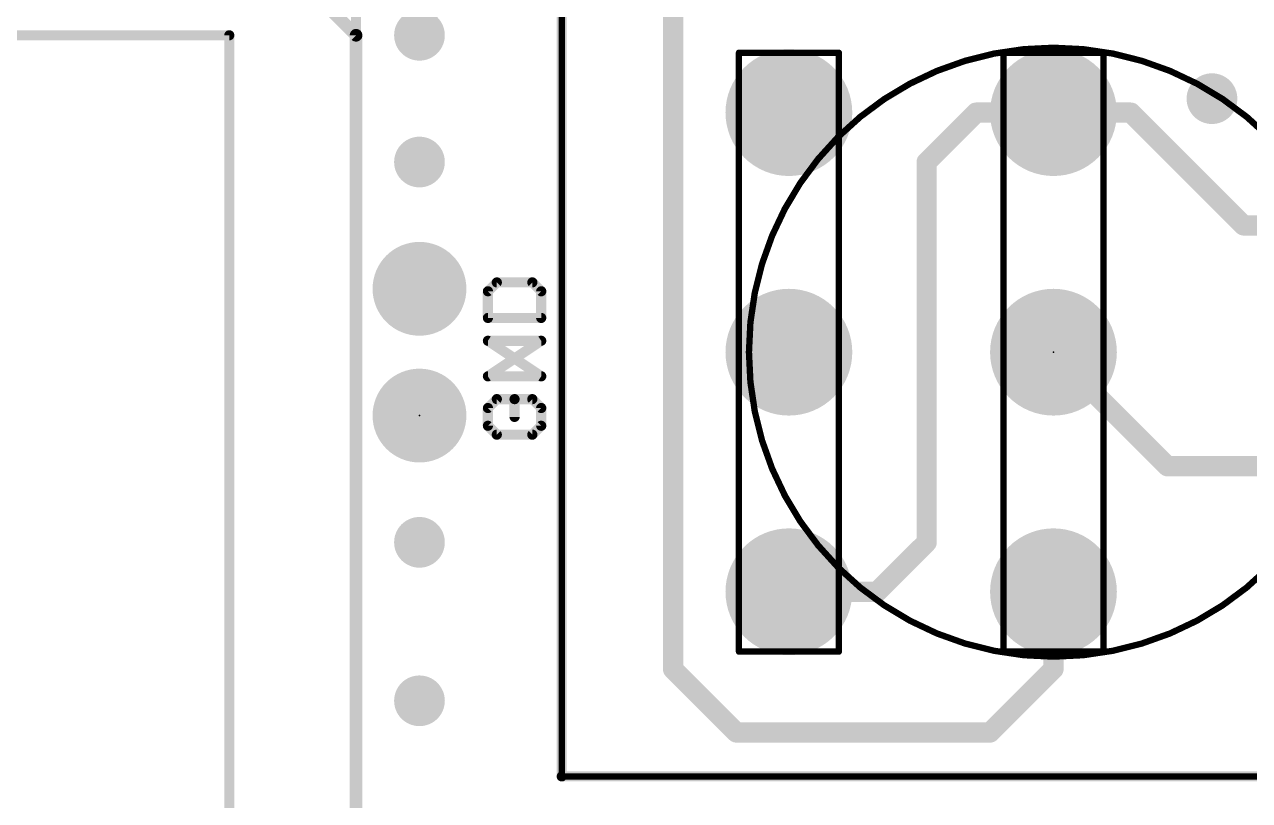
# Model space of a CAD drawing. Extents: x 0 to 108, y -11 to 121.
# Drawn here: x 46.7 to 71.24, y 2.45 to 18 of the extents above; entities that cross this region are included whole.
import ezdxf

# ---------------------------------------------------------------- set-up
doc = ezdxf.new("R2010")
doc.units = 0
for name, color, linetype in [('1', 12, 'CONTINUOUS'), ('17', 110, 'CONTINUOUS'), ('18', 110, 'CONTINUOUS'), ('20', 53, 'CONTINUOUS'), ('21', 41, 'CONTINUOUS'), ('22', 40, 'CONTINUOUS'), ('23', 53, 'CONTINUOUS'), ('51', 53, 'CONTINUOUS')]:
    doc.layers.add(name, color=color, linetype=linetype)

# ---------------------------------------------------------------- blocks, each defined once
blk = doc.blocks.new('RECT')
blk.add_solid([(-0.5, -0.5), (0.5, -0.5), (-0.5, 0.5), (0.5, 0.5)])
blk = doc.blocks.new('ROUNDP')
at = {"const_width": 0.5}
blk.add_lwpolyline([(0, -0.25, 1), (0, 0.25, 1), (0, -0.25)], format="xyb", dxfattribs=at)
blk = doc.blocks.new('ROUNDV')
at = {"const_width": 0.5}
blk.add_lwpolyline([(0, -0.25, 1), (0, 0.25, 1), (0, -0.25)], format="xyb", dxfattribs=at)

msp = doc.modelspace()

# ---------------------------------------------------------------- linework, layer by layer
at = {"layer": '1'}
for points, const_width in [([(50.8, 20.32), (53.34, 17.78)], 0.254), ([(59.69, 5.08), (59.69, 19.05)], 0.4064), ([(53.34, 17.78), (53.34, 0)], 0.254), ([(65.76, 16.23), (64.77, 15.24)], 0.4064), ([(67.31, 16.23), (65.76, 16.23)], 0.4064), ([(67.31, 16.23), (68.86, 16.23)], 0.4064), ([(68.86, 16.23), (71.12, 13.97)], 0.4064), ([(64.77, 7.62), (64.77, 15.24)], 0.4064), ([(71.12, 13.97), (77.47, 13.97)], 0.4064), ([(69.596, 9.144), (67.31, 11.43)], 0.4064), ([(74.549, 9.144), (69.596, 9.144)], 0.4064), ([(63.78, 6.63), (64.77, 7.62)], 0.4064), ([(62.01, 6.63), (63.78, 6.63)], 0.4064), ([(67.31, 6.63), (67.31, 5.08)], 0.4064), ([(60.96, 3.81), (59.69, 5.08)], 0.4064), ([(67.31, 5.08), (66.04, 3.81)], 0.4064), ([(66.04, 3.81), (60.96, 3.81)], 0.4064)]:
    msp.add_lwpolyline(points, dxfattribs=dict(at, const_width=const_width))
for points, const_width in [([(53.4035, 17.78, 1), (53.2765, 17.78)], 0.127), ([(53.2951, 17.7351, 1), (53.3849, 17.8249)], 0.127), ([(65.76, 16.3316, 1), (65.76, 16.1284)], 0.2032), ([(65.8318, 16.1582, 1), (65.6882, 16.3018)], 0.2032), ([(67.31, 16.3316, 1), (67.31, 16.1284)], 0.2032), ([(67.31, 16.1284, 1), (67.31, 16.3316)], 0.2032), ([(68.9318, 16.3018, 1), (68.7882, 16.1582)], 0.2032), ([(68.86, 16.1284, 1), (68.86, 16.3316)], 0.2032), ([(64.8716, 15.24, 1), (64.6684, 15.24)], 0.2032), ([(64.6982, 15.3118, 1), (64.8418, 15.1682)], 0.2032), ([(71.12, 14.0716, 1), (71.12, 13.8684)], 0.2032), ([(71.0482, 13.8982, 1), (71.1918, 14.0418)], 0.2032), ([(67.3818, 11.5018, 1), (67.2382, 11.3582)], 0.2032), ([(69.596, 9.2456, 1), (69.596, 9.0424)], 0.2032), ([(69.5242, 9.0722, 1), (69.6678, 9.2158)], 0.2032), ([(64.6684, 7.62, 1), (64.8716, 7.62)], 0.2032), ([(64.8418, 7.5482, 1), (64.6982, 7.6918)], 0.2032), ([(62.01, 6.7316, 1), (62.01, 6.5284)], 0.2032), ([(63.7082, 6.7018, 1), (63.8518, 6.5582)], 0.2032), ([(63.78, 6.5284, 1), (63.78, 6.7316)], 0.2032), ([(67.4116, 6.63, 1), (67.2084, 6.63)], 0.2032), ([(59.5884, 5.08, 1), (59.7916, 5.08)], 0.2032), ([(59.7618, 5.1518, 1), (59.6182, 5.0082)], 0.2032), ([(67.2084, 5.08, 1), (67.4116, 5.08)], 0.2032), ([(67.3818, 5.0082, 1), (67.2382, 5.1518)], 0.2032), ([(60.96, 3.9116, 1), (60.96, 3.7084)], 0.2032), ([(60.8882, 3.7382, 1), (61.0318, 3.8818)], 0.2032), ([(65.9682, 3.8818, 1), (66.1118, 3.7382)], 0.2032), ([(66.04, 3.7084, 1), (66.04, 3.9116)], 0.2032)]:
    msp.add_lwpolyline(points, format="xyb", dxfattribs=dict(at, const_width=const_width))
at = {"layer": '20', "const_width": 0.2032}
msp.add_lwpolyline([(53.34, 18.5239), (53.34, 1.7961)], dxfattribs=at)
at = {"layer": '21'}
for points, const_width in [([(57.46, 2.93), (57.46, 19.93)], 0.2032), ([(57.46, 19.93), (57.46, 2.93)], 0.127), ([(56.1586, 12.8281), (55.9807, 12.6502)], 0.2032), ([(56.8705, 12.8281), (56.1586, 12.8281)], 0.2032), ([(57.0484, 12.6502), (56.8705, 12.8281)], 0.2032), ([(55.9807, 12.6502), (55.9807, 12.1163)], 0.2032), ([(57.0484, 12.1163), (57.0484, 12.6502)], 0.2032), ([(55.9807, 12.1163), (57.0484, 12.1163)], 0.2032), ([(55.9807, 10.9469), (57.0484, 11.6587)], 0.2032), ([(57.0484, 11.6587), (55.9807, 11.6587)], 0.2032), ([(57.0484, 10.9469), (55.9807, 10.9469)], 0.2032), ([(56.1586, 10.4893), (55.9807, 10.3114)], 0.2032), ([(56.8705, 10.4893), (56.5145, 10.4893)], 0.2032), ([(56.5145, 10.4893), (56.5145, 10.1334)], 0.2032), ([(57.0484, 10.3114), (56.8705, 10.4893)], 0.2032), ([(55.9807, 10.3114), (55.9807, 9.9555)], 0.2032), ([(57.0484, 9.9555), (57.0484, 10.3114)], 0.2032), ([(55.9807, 9.9555), (56.1586, 9.7775)], 0.2032), ([(56.1586, 9.7775), (56.8705, 9.7775)], 0.2032), ([(56.8705, 9.7775), (57.0484, 9.9555)], 0.2032), ([(77.16, 2.93), (57.46, 2.93)], 0.2032), ([(57.46, 2.93), (77.16, 2.93)], 0.127)]:
    msp.add_lwpolyline(points, dxfattribs=dict(at, const_width=const_width))
for points, const_width in [([(56.1586, 12.8789, 1), (56.1586, 12.7773)], 0.1016), ([(56.1946, 12.7922, 1), (56.1227, 12.864)], 0.1016), ([(56.9064, 12.864, 1), (56.8345, 12.7922)], 0.1016), ([(56.8705, 12.7773, 1), (56.8705, 12.8789)], 0.1016), ([(56.0315, 12.6502, 1), (55.9299, 12.6502)], 0.1016), ([(55.9448, 12.6861, 1), (56.0166, 12.6142)], 0.1016), ([(57.0992, 12.6502, 1), (56.9976, 12.6502)], 0.1016), ([(57.0125, 12.6142, 1), (57.0843, 12.6861)], 0.1016), ([(55.9807, 12.1671, 1), (55.9807, 12.0655)], 0.1016), ([(55.9299, 12.1163, 1), (56.0315, 12.1163)], 0.1016), ([(56.9976, 12.1163, 1), (57.0992, 12.1163)], 0.1016), ([(57.0484, 12.0655, 1), (57.0484, 12.1671)], 0.1016), ([(55.9807, 11.7095, 1), (55.9807, 11.6079)], 0.1016), ([(57.0766, 11.6164, 1), (57.0202, 11.701)], 0.1016), ([(57.0484, 11.6079, 1), (57.0484, 11.7095)], 0.1016), ([(55.9807, 10.9977, 1), (55.9807, 10.8961)], 0.1016), ([(57.0484, 10.8961, 1), (57.0484, 10.9977)], 0.1016), ([(55.9525, 10.9892, 1), (56.0089, 10.9046)], 0.1016), ([(56.1946, 10.4534, 1), (56.1227, 10.5252)], 0.1016), ([(56.5145, 10.5401, 1), (56.5145, 10.4385)], 0.1016), ([(56.5653, 10.4893, 1), (56.4637, 10.4893)], 0.1016), ([(56.9064, 10.5252, 1), (56.8345, 10.4534)], 0.1016), ([(56.8705, 10.4385, 1), (56.8705, 10.5401)], 0.1016), ([(56.0315, 10.3114, 1), (55.9299, 10.3114)], 0.1016), ([(55.9448, 10.3473, 1), (56.0166, 10.2754)], 0.1016), ([(57.0992, 10.3114, 1), (56.9976, 10.3114)], 0.1016), ([(57.0125, 10.2754, 1), (57.0843, 10.3473)], 0.1016), ([(56.4637, 10.1334, 1), (56.5653, 10.1334)], 0.1016), ([(56.0166, 9.9914, 1), (55.9448, 9.9195)], 0.1016), ([(55.9299, 9.9555, 1), (56.0315, 9.9555)], 0.1016), ([(56.1586, 9.8283, 1), (56.1586, 9.7267)], 0.1016), ([(56.1227, 9.7416, 1), (56.1946, 9.8134)], 0.1016), ([(56.8345, 9.8134, 1), (56.9064, 9.7416)], 0.1016), ([(56.8705, 9.7267, 1), (56.8705, 9.8283)], 0.1016), ([(56.9976, 9.9555, 1), (57.0992, 9.9555)], 0.1016), ([(57.0843, 9.9195, 1), (57.0125, 9.9914)], 0.1016), ([(57.46, 2.9808, 1), (57.46, 2.8792)], 0.1016), ([(57.4092, 2.93, 1), (57.5108, 2.93)], 0.1016), ([(57.4282, 2.93, 1), (57.4918, 2.93)], 0.0635), ([(57.46, 2.9618, 1), (57.46, 2.8982)], 0.0635)]:
    msp.add_lwpolyline(points, format="xyb", dxfattribs=dict(at, const_width=const_width))
at = {"layer": '22', "const_width": 0.2032}
for points in [[(55.9816, 12.6502), (56.1596, 12.8281)], [(56.1596, 12.8281), (56.8714, 12.8281)], [(56.8714, 12.8281), (57.0493, 12.6502)], [(55.9816, 12.1163), (55.9816, 12.6502)], [(57.0493, 12.6502), (57.0493, 12.1163)], [(57.0493, 12.1163), (55.9816, 12.1163)], [(57.0493, 10.9469), (55.9816, 11.6587)], [(55.9816, 11.6587), (57.0493, 11.6587)], [(55.9816, 10.9469), (57.0493, 10.9469)], [(55.9816, 10.3114), (56.1596, 10.4893)], [(56.1596, 10.4893), (56.5155, 10.4893)], [(56.5155, 10.4893), (56.5155, 10.1334)], [(56.8714, 10.4893), (57.0493, 10.3114)], [(55.9816, 9.9555), (55.9816, 10.3114)], [(57.0493, 10.3114), (57.0493, 9.9555)], [(56.1596, 9.7775), (55.9816, 9.9555)], [(56.8714, 9.7775), (56.1596, 9.7775)], [(57.0493, 9.9555), (56.8714, 9.7775)]]:
    msp.add_lwpolyline(points, dxfattribs=at)
at = {"layer": '22', "const_width": 0.1016}
for points in [[(56.1596, 12.8789, 1), (56.1596, 12.7773)], [(56.1955, 12.7922, 1), (56.1236, 12.864)], [(56.9073, 12.864, 1), (56.8354, 12.7922)], [(56.8714, 12.7773, 1), (56.8714, 12.8789)], [(56.0324, 12.6502, 1), (55.9308, 12.6502)], [(55.9457, 12.6861, 1), (56.0175, 12.6142)], [(57.1001, 12.6502, 1), (56.9985, 12.6502)], [(57.0134, 12.6142, 1), (57.0852, 12.6861)], [(55.9816, 12.1671, 1), (55.9816, 12.0655)], [(55.9308, 12.1163, 1), (56.0324, 12.1163)], [(56.9985, 12.1163, 1), (57.1001, 12.1163)], [(57.0493, 12.0655, 1), (57.0493, 12.1671)], [(56.0098, 11.701, 1), (55.9534, 11.6164)], [(55.9816, 11.7095, 1), (55.9816, 11.6079)], [(57.0493, 11.6079, 1), (57.0493, 11.7095)], [(55.9816, 10.9977, 1), (55.9816, 10.8961)], [(57.0493, 10.8961, 1), (57.0493, 10.9977)], [(57.0211, 10.9046, 1), (57.0775, 10.9892)], [(56.1596, 10.5401, 1), (56.1596, 10.4385)], [(56.1955, 10.4534, 1), (56.1236, 10.5252)], [(56.5663, 10.4893, 1), (56.4647, 10.4893)], [(56.5155, 10.4385, 1), (56.5155, 10.5401)], [(56.9073, 10.5252, 1), (56.8354, 10.4534)], [(56.0324, 10.3114, 1), (55.9308, 10.3114)], [(55.9457, 10.3473, 1), (56.0175, 10.2754)], [(57.1001, 10.3114, 1), (56.9985, 10.3114)], [(57.0134, 10.2754, 1), (57.0852, 10.3473)], [(56.4647, 10.1334, 1), (56.5663, 10.1334)], [(56.0175, 9.9914, 1), (55.9457, 9.9195)], [(55.9308, 9.9555, 1), (56.0324, 9.9555)], [(56.1596, 9.8283, 1), (56.1596, 9.7267)], [(56.1236, 9.7416, 1), (56.1955, 9.8134)], [(56.8354, 9.8134, 1), (56.9073, 9.7416)], [(56.8714, 9.7267, 1), (56.8714, 9.8283)], [(56.9985, 9.9555, 1), (57.1001, 9.9555)], [(57.0852, 9.9195, 1), (57.0134, 9.9914)]]:
    msp.add_lwpolyline(points, format="xyb", dxfattribs=at)
at = {"layer": '23'}
for p in [(67.31, 11.43), (54.61, 10.16)]:
    msp.add_point(p, dxfattribs=at)
at = {"layer": '51'}
for points, const_width in [([(44.45, 17.78), (50.8, 17.78)], 0.2032), ([(50.8, 17.78), (50.8, 0)], 0.2032), ([(61.01, 17.43), (61.01, 5.43)], 0.127), ([(63.01, 17.43), (61.01, 17.43)], 0.127), ([(63.01, 5.43), (63.01, 17.43)], 0.127), ([(66.31, 5.43), (66.31, 17.43)], 0.127), ([(66.31, 17.43), (68.31, 17.43)], 0.127), ([(68.31, 17.43), (68.31, 5.43)], 0.127), ([(61.01, 5.43), (63.01, 5.43)], 0.127), ([(68.31, 5.43), (66.31, 5.43)], 0.127)]:
    msp.add_lwpolyline(points, dxfattribs=dict(at, const_width=const_width))
for points, const_width in [([(50.8508, 17.78, 1), (50.7492, 17.78)], 0.1016), ([(50.8, 17.7292, 1), (50.8, 17.8308)], 0.1016), ([(61.0418, 17.43, 1), (60.9783, 17.43)], 0.0635), ([(61.01, 17.4617, 1), (61.01, 17.3983)], 0.0635), ([(67.31, 5.33, 1), (67.31, 17.53, 1), (67.31, 5.33)], 0.127), ([(63.0418, 17.43, 1), (62.9783, 17.43)], 0.0635), ([(63.01, 17.3983, 1), (63.01, 17.4617)], 0.0635), ([(66.3418, 17.43, 1), (66.2782, 17.43)], 0.0635), ([(66.31, 17.4617, 1), (66.31, 17.3983)], 0.0635), ([(68.3418, 17.43, 1), (68.2782, 17.43)], 0.0635), ([(68.31, 17.3983, 1), (68.31, 17.4617)], 0.0635), ([(61.01, 5.4618, 1), (61.01, 5.3983)], 0.0635), ([(60.9783, 5.43, 1), (61.0418, 5.43)], 0.0635), ([(62.9783, 5.43, 1), (63.0418, 5.43)], 0.0635), ([(63.01, 5.3983, 1), (63.01, 5.4618)], 0.0635), ([(66.2782, 5.43, 1), (66.3418, 5.43)], 0.0635), ([(66.31, 5.4618, 1), (66.31, 5.3983)], 0.0635), ([(68.2782, 5.43, 1), (68.3418, 5.43)], 0.0635), ([(68.31, 5.3983, 1), (68.31, 5.4618)], 0.0635)]:
    msp.add_lwpolyline(points, format="xyb", dxfattribs=dict(at, const_width=const_width))

# ---------------------------------------------------------------- block references
at = {"layer": '17', "xscale": 2.54, "yscale": 2.54}
for p in [(62.01, 16.23), (67.31, 16.23), (62.01, 11.43), (67.31, 11.43), (62.01, 6.63), (67.31, 6.63)]:
    msp.add_blockref('ROUNDP', p, dxfattribs=at)
at = {"layer": '17', "xscale": 1.8796, "yscale": 1.8796, "rotation": 180}
for p in [(54.61, 12.7), (54.61, 10.16)]:
    msp.add_blockref('ROUNDP', p, dxfattribs=at)
at = {"layer": '18', "xscale": 1.016, "yscale": 1.016}
for p in [(54.61, 17.78), (54.61, 17.78), (70.485, 16.51), (70.485, 16.51), (54.61, 15.24), (54.61, 15.24), (54.61, 7.62), (54.61, 7.62), (54.61, 4.445), (54.61, 4.445)]:
    msp.add_blockref('ROUNDV', p, dxfattribs=at)
at = {"layer": '51', "xscale": 0.508, "yscale": 0.508, "rotation": 90}
for p in [(54.61, 12.7), (54.61, 10.16)]:
    msp.add_blockref('RECT', p, dxfattribs=at)

doc.saveas('drawing.dxf')
